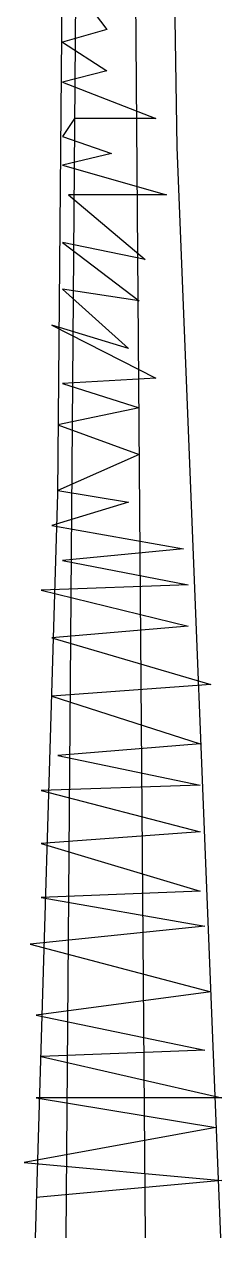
# Model space of a CAD drawing. Extents: x -7.7 to -1.9, y -1 to 11.
# Drawn here: x -4.964 to -4.56, y -1 to 1.486 of the extents above; entities that cross this region are included whole.
import ezdxf

# ---------------------------------------------------------------- set-up
doc = ezdxf.new("R2010")
doc.units = 0
doc.header["$MEASUREMENT"] = 0
doc.layers.add('01', color=1, linetype='CONTINUOUS')

msp = doc.modelspace()

# ---------------------------------------------------------------- linework, layer by layer
at = {"layer": '01'}
for p, q in [((-4.7972, 9.5607), (-4.8784, -0.9998)), ((-4.7972, 9.2562), (-4.7161, -0.9998)), ((-4.7117, 5.0632), (-4.6514, 1.2343)), ((-4.8951, 0.5241), (-4.8575, 4.7997)), ((-4.8854, 1.5951), (-4.7948, 1.4759)), ((-4.7948, 1.4759), (-4.8854, 1.4495)), ((-4.8854, 1.4495), (-4.7948, 1.3912)), ((-4.7948, 1.3912), (-4.8854, 1.3674)), ((-4.8854, 1.3674), (-4.6944, 1.2933)), ((-4.8609, 1.2933), (-4.8854, 1.2562)), ((-4.6944, 1.2933), (-4.8609, 1.2933)), ((-4.8854, 1.2562), (-4.785, 1.2218)), ((-4.785, 1.2218), (-4.8854, 1.198)), ((-4.6514, 1.2343), (-4.5623, -0.9998)), ((-4.8854, 1.198), (-4.6724, 1.1371)), ((-4.8731, 1.1371), (-4.7164, 1.0047)), ((-4.6724, 1.1371), (-4.8731, 1.1371)), ((-4.8854, 1.0391), (-4.7287, 0.92)), ((-4.7164, 1.0047), (-4.8854, 1.0391)), ((-4.8854, 0.9438), (-4.7507, 0.8221)), ((-4.7287, 0.92), (-4.8854, 0.9438)), ((-4.9074, 0.8697), (-4.6944, 0.7612)), ((-4.7507, 0.8221), (-4.9074, 0.8697)), ((-4.6944, 0.7612), (-4.8854, 0.7506)), ((-4.8854, 0.7506), (-4.7287, 0.7003)), ((-4.7287, 0.7003), (-4.8952, 0.6659)), ((-4.8952, 0.6659), (-4.7287, 0.605)), ((-4.7287, 0.605), (-4.8952, 0.5309)), ((-4.9411, -0.9998), (-4.8951, 0.5241)), ((-4.8952, 0.5309), (-4.7507, 0.507)), ((-4.7507, 0.507), (-4.9074, 0.4594)), ((-4.9074, 0.4594), (-4.6381, 0.4117)), ((-4.6381, 0.4117), (-4.8854, 0.3879)), ((-4.8854, 0.3879), (-4.6283, 0.3376)), ((-4.6283, 0.3376), (-4.9294, 0.327)), ((-4.9294, 0.327), (-4.6283, 0.2529)), ((-4.6283, 0.2529), (-4.9074, 0.2291)), ((-4.9074, 0.2291), (-4.5818, 0.1338)), ((-4.5818, 0.1338), (-4.9074, 0.1099)), ((-4.9074, 0.1099), (-4.6038, 0.012)), ((-4.6038, 0.012), (-4.8952, -0.0118)), ((-4.8952, -0.0118), (-4.6038, -0.0727)), ((-4.6038, -0.0727), (-4.9294, -0.0833)), ((-4.9294, -0.0833), (-4.6038, -0.168)), ((-4.6038, -0.168), (-4.9294, -0.1918)), ((-4.9294, -0.1918), (-4.6038, -0.2898)), ((-4.6038, -0.2898), (-4.9294, -0.303)), ((-4.9294, -0.303), (-4.594, -0.3613)), ((-4.594, -0.3613), (-4.9515, -0.3983)), ((-4.9515, -0.3983), (-4.5818, -0.4963)), ((-4.5818, -0.4963), (-4.9392, -0.5439)), ((-4.9392, -0.5439), (-4.594, -0.6154)), ((-4.594, -0.6154), (-4.9294, -0.6286)), ((-4.9294, -0.6286), (-4.5598, -0.7134)), ((-4.9392, -0.7134), (-4.572, -0.7742)), ((-4.5598, -0.7134), (-4.9392, -0.7134)), ((-4.572, -0.7742), (-4.9637, -0.8457)), ((-4.9637, -0.8457), (-4.5598, -0.8828)), ((-4.5598, -0.8828), (-4.9392, -0.9172))]:
    msp.add_line(p, q, dxfattribs=at)

doc.saveas('drawing.dxf')
